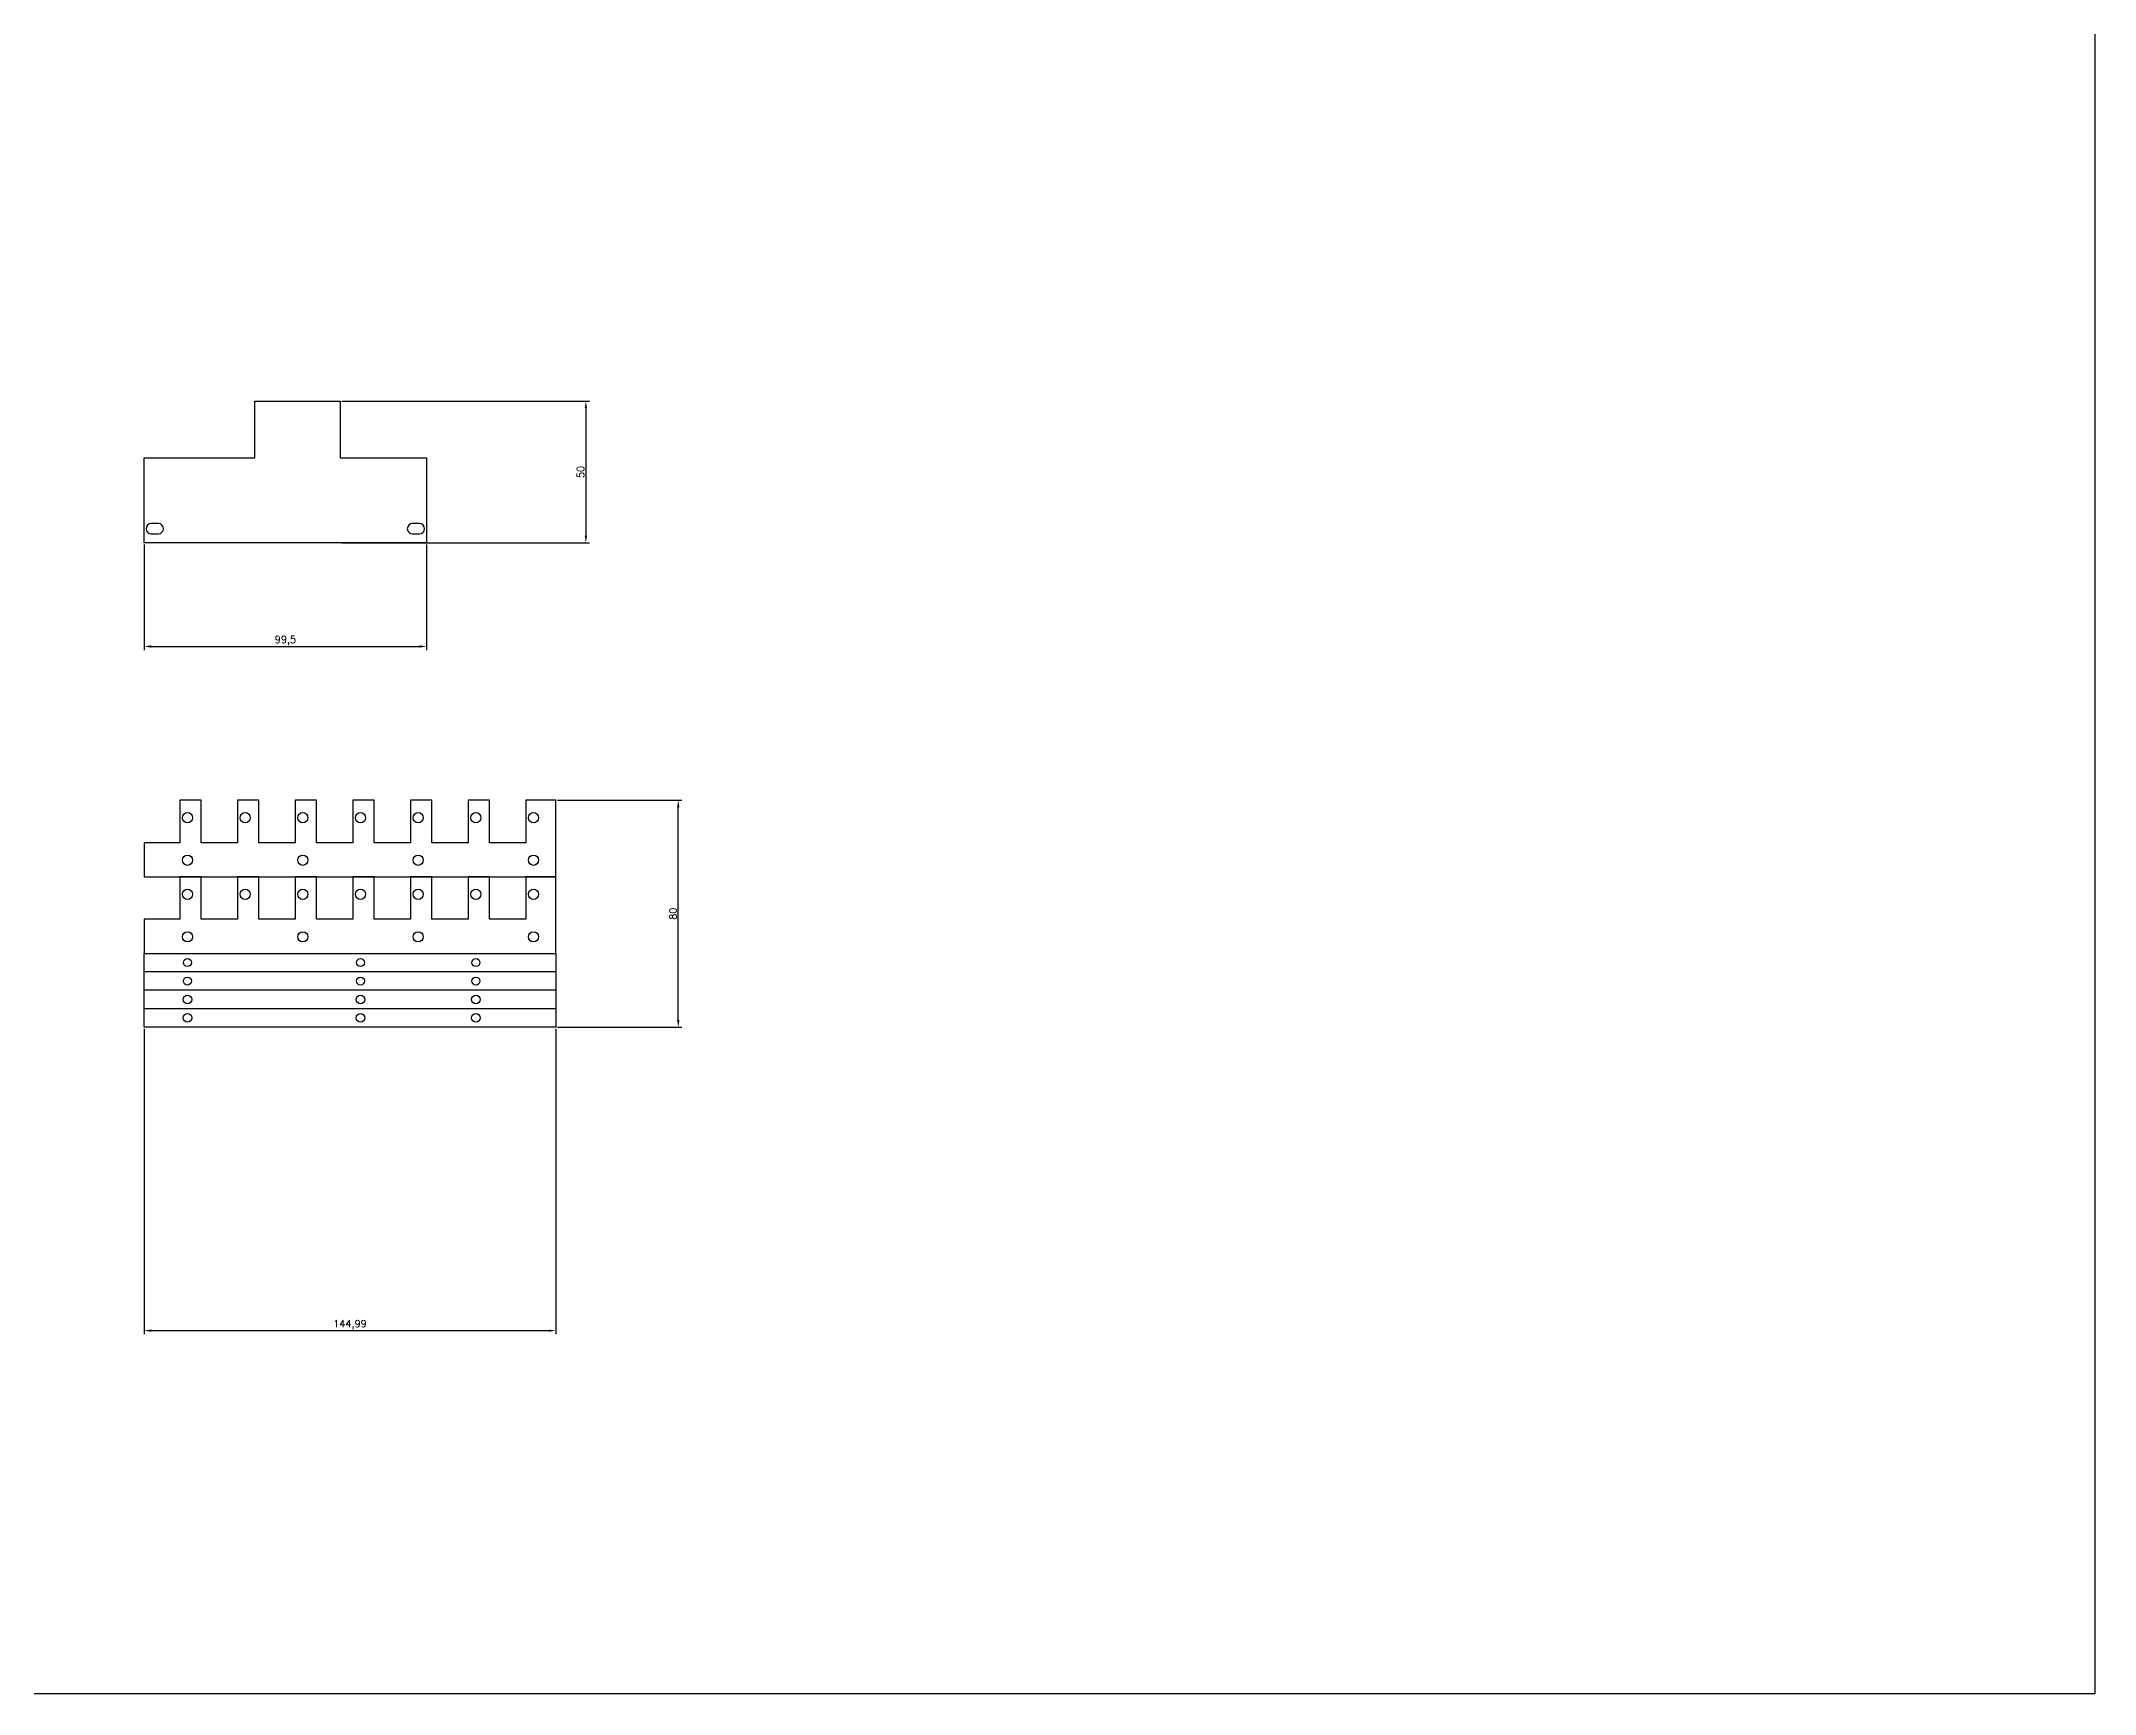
# Model space of a CAD drawing. Header units: millimetres. Extents: x -451 to 3969, y -944 to 930.
# Drawn here: x 3245 to 3969, y -235 to 347 of the extents above; entities that cross this region are included whole.
import ezdxf

# ---------------------------------------------------------------- set-up
doc = ezdxf.new("R2010")
doc.units = ezdxf.units.MM
doc.layers.add('主板托开孔', color=7, linetype='Continuous')
doc.styles.get("Standard").update_dxf_attribs({"font": 'txt', "bigfont": 'gbcbig.shx'})
doc.dimstyles.new('ISO-25', dxfattribs={"dimtxt": 2.5, "dimasz": 2.5, "dimexe": 1.25, "dimexo": 0.625, "dimtad": 1, "dimtxsty": 'Standard', "dimcen": 2.5, "dimadec": 0, "dimazin": 0, "dimtfac": 1, "dimtmove": 0, "dimatfit": 3, "dimfxl": 0, "dimarcsym": 0})

# ---------------------------------------------------------------- blocks, each defined once
blk = doc.blocks.new('*D11')
at = {"color": 0, "lineweight": -2, "transparency": 16777216}
for p, q in [((3281.73, -0.62), (3281.73, -108.2)), ((3426.72, -0.62), (3426.72, -108.2)), ((3284.23, -106.95), (3424.22, -106.95))]:
    blk.add_line(p, q, dxfattribs=at)
at = {"color": 0, "transparency": 16777216}
for points in [[(3284.23, -106.54), (3284.23, -107.37), (3281.73, -106.95)], [(3424.22, -106.54), (3424.22, -107.37), (3426.72, -106.95)]]:
    blk.add_solid(points, dxfattribs=at)
at = {"layer": 'Defpoints', "color": 0, "transparency": 16777216}
for p in [(3281.73, 0), (3426.72, 0), (3426.72, -106.95)]:
    blk.add_point(p, dxfattribs=at)
at = {"color": 0, "transparency": 16777216, "insert": (3354.22, -104.87), "char_height": 2.5, "attachment_point": 5}
blk.add_mtext('144,99', dxfattribs=at)
blk = doc.blocks.new('*D14')
at = {"color": 0, "lineweight": -2, "transparency": 16777216}
for p, q in [((3427.34, 80), (3471.11, 80)), ((3469.86, 2.5), (3469.86, 77.5)), ((3427.34, 0), (3471.11, 0))]:
    blk.add_line(p, q, dxfattribs=at)
at = {"color": 0, "transparency": 16777216}
for points in [[(3469.44, 77.5), (3470.28, 77.5), (3469.86, 80)], [(3469.44, 2.5), (3470.28, 2.5), (3469.86, 0)]]:
    blk.add_solid(points, dxfattribs=at)
at = {"layer": 'Defpoints', "color": 0, "transparency": 16777216}
for p in [(3426.72, 80), (3469.86, 80), (3426.72, 0)]:
    blk.add_point(p, dxfattribs=at)
at = {"color": 0, "transparency": 16777216, "insert": (3467.99, 40), "char_height": 2.5, "attachment_point": 5, "rotation": 90}
blk.add_mtext('80', dxfattribs=at)
blk = doc.blocks.new('*D16')
at = {"color": 0, "lineweight": -2, "transparency": 16777216}
for p, q in [((3281.73, 170.02), (3281.73, 132.9)), ((3381.23, 170.02), (3381.23, 132.9)), ((3284.23, 134.15), (3378.73, 134.15))]:
    blk.add_line(p, q, dxfattribs=at)
at = {"color": 0, "transparency": 16777216}
for points in [[(3284.23, 134.57), (3284.23, 133.73), (3281.73, 134.15)], [(3378.73, 134.57), (3378.73, 133.73), (3381.23, 134.15)]]:
    blk.add_solid(points, dxfattribs=at)
at = {"layer": 'Defpoints', "color": 0, "transparency": 16777216}
for p in [(3281.73, 170.64), (3381.23, 170.64), (3381.23, 134.15)]:
    blk.add_point(p, dxfattribs=at)
at = {"color": 0, "transparency": 16777216, "insert": (3331.48, 136.23), "char_height": 2.5, "attachment_point": 5}
blk.add_mtext('99,5', dxfattribs=at)
blk = doc.blocks.new('*D17')
at = {"color": 0, "lineweight": -2, "transparency": 16777216}
for p, q in [((3351.35, 220.64), (3438.57, 220.64)), ((3437.32, 218.14), (3437.32, 173.14)), ((3351.35, 170.64), (3438.57, 170.64))]:
    blk.add_line(p, q, dxfattribs=at)
at = {"color": 0, "transparency": 16777216}
for points in [[(3436.9, 218.14), (3437.73, 218.14), (3437.32, 220.64)], [(3436.9, 173.14), (3437.73, 173.14), (3437.32, 170.64)]]:
    blk.add_solid(points, dxfattribs=at)
at = {"layer": 'Defpoints', "color": 0, "transparency": 16777216}
for p in [(3350.73, 220.64), (3350.73, 170.64), (3437.32, 170.64)]:
    blk.add_point(p, dxfattribs=at)
at = {"color": 0, "transparency": 16777216, "insert": (3435.44, 195.64), "char_height": 2.5, "attachment_point": 5, "rotation": 90}
blk.add_mtext('50', dxfattribs=at)

msp = doc.modelspace()

# ---------------------------------------------------------------- linework, layer by layer
for p, q in [((3281.727, 19.5), (3281.727, 26)), ((3426.717, 26), (3426.717, 19.5)), ((3426.717, 19.5), (3281.727, 19.5)), ((3281.727, 13), (3281.727, 19.5)), ((3426.717, 19.5), (3426.717, 13)), ((3426.717, 13), (3281.727, 13)), ((3281.727, 6.5), (3281.727, 13)), ((3426.717, 13), (3426.717, 0)), ((3426.717, 6.5), (3281.727, 6.5)), ((3281.727, 0), (3281.727, 6.5)), ((3426.717, 0), (3281.727, 0))]:
    msp.add_line(p, q)
for points in [[(1703.334, 929.936), (3968.907, 929.936), (3968.907, -234.97), (1703.334, -234.97)], [(3320.727, 200.645), (3320.727, 220.645), (3350.727, 220.645), (3350.727, 200.645), (3381.227, 200.645), (3381.227, 170.645), (3281.727, 170.645), (3281.727, 200.645)]]:
    msp.add_lwpolyline(points, close=True)
for points in [[(3281.717, 65), (3281.727, 53), (3426.717, 53), (3426.717, 65), (3426.717, 80), (3416.217, 80), (3416.217, 65), (3403.397, 65), (3403.397, 80), (3395.897, 80), (3395.897, 65), (3383.077, 65), (3383.077, 80), (3375.577, 80), (3375.577, 65), (3362.757, 65), (3362.757, 80), (3355.257, 80), (3355.257, 65), (3342.437, 65), (3342.437, 80), (3334.937, 80), (3334.937, 65), (3322.117, 65), (3322.117, 80), (3314.617, 80), (3314.617, 65), (3301.797, 65), (3301.797, 80), (3294.297, 80), (3294.297, 65), (3281.727, 65)], [(3281.717, 38), (3281.727, 26), (3426.717, 26), (3426.717, 38), (3426.717, 53), (3416.217, 53), (3416.217, 38), (3403.397, 38), (3403.397, 53), (3395.897, 53), (3395.897, 38), (3383.077, 38), (3383.077, 53), (3375.577, 53), (3375.577, 38), (3362.757, 38), (3362.757, 53), (3355.257, 53), (3355.257, 38), (3342.437, 38), (3342.437, 53), (3334.937, 53), (3334.937, 38), (3322.117, 38), (3322.117, 53), (3314.617, 53), (3314.617, 38), (3301.797, 38), (3301.797, 53), (3294.297, 53), (3294.297, 38), (3281.727, 38)]]:
    msp.add_lwpolyline(points)
for centre, radius in [((3296.972, 73.81), 1.8), ((3317.292, 73.81), 1.8), ((3337.612, 73.81), 1.8), ((3357.932, 73.81), 1.8), ((3378.252, 73.81), 1.8), ((3398.572, 73.81), 1.8), ((3418.892, 73.81), 1.8), ((3296.972, 58.81), 1.8), ((3337.612, 58.81), 1.8), ((3378.252, 58.81), 1.8), ((3418.892, 58.81), 1.8), ((3296.972, 46.81), 1.8), ((3317.292, 46.81), 1.8), ((3337.612, 46.81), 1.8), ((3357.932, 46.81), 1.8), ((3378.252, 46.81), 1.8), ((3398.572, 46.81), 1.8), ((3418.892, 46.81), 1.8), ((3296.972, 31.81), 1.8), ((3337.612, 31.81), 1.8), ((3378.252, 31.81), 1.8), ((3418.892, 31.81), 1.8), ((3296.972, 22.75), 1.4), ((3357.932, 22.75), 1.4), ((3398.572, 22.75), 1.4), ((3296.972, 16.25), 1.4), ((3357.932, 16.25), 1.4), ((3398.572, 16.25), 1.4), ((3296.972, 9.75), 1.5), ((3357.932, 9.75), 1.5), ((3398.572, 9.75), 1.5), ((3296.972, 3.25), 1.5), ((3357.932, 3.25), 1.5), ((3398.572, 3.25), 1.5)]:
    msp.add_circle(centre, radius)
at = {"layer": '主板托开孔'}
for points in [[(3284.227, 173.845), (3286.727, 173.845, 1), (3286.727, 177.445), (3284.227, 177.445, 1)], [(3376.227, 173.845), (3378.727, 173.845, 1), (3378.727, 177.445), (3376.227, 177.445, 1)]]:
    msp.add_lwpolyline(points, format="xyb", close=True, dxfattribs=at)

# ---------------------------------------------------------------- dimensions: what is measured, and where the dimension line sits
for p1, p2, distance, picture, middle in [((3350.727, 220.645), (3350.727, 170.645), 86.589, '*D17', (3435.442, 195.645)), ((3281.727, 170.645), (3381.227, 170.645), -36.495, '*D16', (3331.477, 136.233)), ((3426.717, 0), (3426.717, 80), -43.144, '*D14', (3467.986, 40)), ((3281.727, 0), (3426.717, 0), -106.953, '*D11', (3354.222, -104.869))]:
    dim = msp.add_aligned_dim(p1=p1, p2=p2, distance=distance, dimstyle='ISO-25', override={"dimfxl": 1.25})
    dim.commit()
    dim.dimension.update_dxf_attribs({"geometry": picture, "text_midpoint": middle})

doc.saveas('drawing.dxf')
